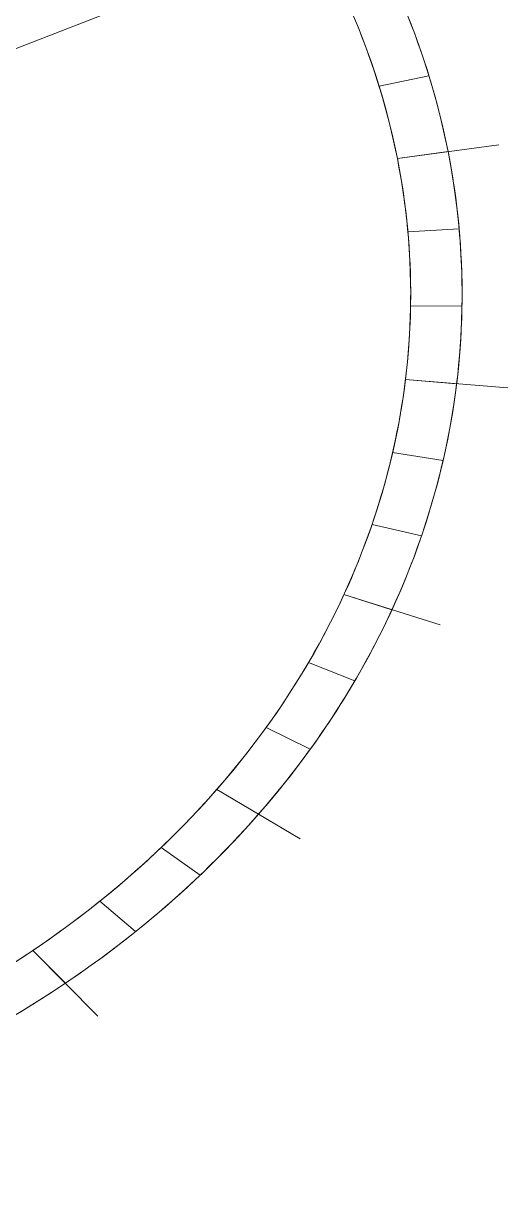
# Model space of a CAD drawing. Header units: millimetres. Extents: x -35445 to 232012, y -57203 to 42724.
# Drawn here: x 210141 to 232012, y -40911 to 11479 of the extents above; entities that cross this region are included whole.
import ezdxf

# ---------------------------------------------------------------- set-up
doc = ezdxf.new("R2010")
doc.units = ezdxf.units.MM

msp = doc.modelspace()

# ---------------------------------------------------------------- linework, layer by layer
at = {"color": 252, "lineweight": 9}
for p, q in [((227396, 17169), (203646, 7945)), ((226203, 8640), (228452, 9110)), ((227027, 5374), (231608, 5988)), ((227027, 5374), (229317, 5681)), ((229317, 5681), (227027, 5374)), ((227502, 2062), (229816, 2203)), ((227625, -1272), (229945, -1298)), ((229704, -4794), (227395, -4602)), ((227395, -4602), (229704, -4794)), ((227395, -4602), (232012, -4986)), ((226813, -7903), (229093, -8260)), ((225884, -11150), (228118, -11669)), ((226786, -14995), (224616, -14317)), ((224616, -14317), (226786, -14995)), ((224616, -14317), (228956, -15673)), ((223017, -17382), (225107, -18213)), ((221100, -20320), (223094, -21298)), ((220762, -24226), (218879, -23109)), ((218879, -23109), (220762, -24226)), ((218879, -23109), (222645, -25343)), ((216372, -25728), (218130, -26976)), ((213597, -28157), (215216, -29527)), ((212044, -31858), (210576, -30378)), ((210576, -30378), (212044, -31858)), ((210576, -30378), (213512, -33339))]:
    msp.add_line(p, q, dxfattribs=at)
for points in [[(225143, 11582, 0), (225297, 11202, 0), (225447, 10821, 0), (225592, 10439, 0), (225732, 10056, 0), (225867, 9671, 0), (225997, 9285, 0), (226122, 8899, 0), (226243, 8511, 0), (226358, 8122, 0), (226469, 7732, 0), (226574, 7341, 0), (226675, 6949, 0), (226770, 6557, 0), (226861, 6163, 0), (226946, 5769, 0), (227027, 5374, 0)], [(229317, 5681, 0), (229233, 6096, 0), (229143, 6510, 0), (229048, 6923, 0), (228948, 7335, 0), (228842, 7746, 0), (228731, 8157, 0), (228615, 8566, 0), (228494, 8974, 0), (228368, 9382, 0), (228236, 9788, 0), (228099, 10193, 0), (227957, 10597, 0), (227810, 10999, 0), (227658, 11401, 0), (227501, 11801, 0)], [(227027, 5374, 0), (227102, 4979, 0), (227173, 4583, 0), (227238, 4186, 0), (227299, 3789, 0), (227354, 3391, 0), (227404, 2993, 0), (227450, 2594, 0), (227490, 2195, 0), (227525, 1796, 0), (227555, 1396, 0), (227580, 996, 0), (227600, 596, 0), (227614, 196, 0), (227624, -205, 0), (227629, -605, 0), (227628, -1005, 0), (227623, -1406, 0), (227612, -1806, 0), (227596, -2206, 0), (227575, -2606, 0), (227549, -3006, 0), (227518, -3406, 0), (227482, -3805, 0), (227441, -4204, 0), (227395, -4602, 0)], [(229704, -4794, 0), (229752, -4376, 0), (229795, -3957, 0), (229833, -3538, 0), (229866, -3118, 0), (229893, -2698, 0), (229915, -2278, 0), (229932, -1858, 0), (229943, -1438, 0), (229949, -1017, 0), (229949, -597, 0), (229944, -176, 0), (229934, 244, 0), (229919, 664, 0), (229898, 1084, 0), (229872, 1504, 0), (229840, 1924, 0), (229803, 2343, 0), (229761, 2762, 0), (229714, 3180, 0), (229661, 3599, 0), (229603, 4016, 0), (229539, 4433, 0), (229471, 4850, 0), (229397, 5266, 0), (229317, 5681, 0)], [(227395, -4602, 0), (227343, -5000, 0), (227287, -5398, 0), (227226, -5795, 0), (227159, -6192, 0), (227088, -6588, 0), (227011, -6983, 0), (226930, -7378, 0), (226843, -7772, 0), (226751, -8165, 0), (226655, -8558, 0), (226553, -8949, 0), (226447, -9340, 0), (226335, -9730, 0), (226219, -10118, 0), (226098, -10506, 0), (225971, -10893, 0), (225840, -11278, 0), (225704, -11663, 0), (225563, -12046, 0), (225417, -12428, 0), (225267, -12808, 0), (225111, -13188, 0), (224951, -13566, 0), (224786, -13942, 0), (224616, -14317, 0)], [(226786, -14995, 0), (226964, -14601, 0), (227137, -14206, 0), (227306, -13809, 0), (227469, -13411, 0), (227627, -13011, 0), (227780, -12610, 0), (227928, -12207, 0), (228071, -11804, 0), (228209, -11399, 0), (228342, -10993, 0), (228469, -10586, 0), (228591, -10178, 0), (228708, -9769, 0), (228820, -9358, 0), (228927, -8947, 0), (229028, -8535, 0), (229124, -8122, 0), (229215, -7709, 0), (229301, -7294, 0), (229381, -6879, 0), (229456, -6463, 0), (229526, -6047, 0), (229591, -5630, 0), (229650, -5212, 0), (229704, -4794, 0)], [(224616, -14317, 0), (224441, -14691, 0), (224262, -15063, 0), (224078, -15434, 0), (223889, -15803, 0), (223695, -16170, 0), (223497, -16536, 0), (223294, -16899, 0), (223087, -17262, 0), (222875, -17622, 0), (222658, -17980, 0), (222437, -18337, 0), (222212, -18691, 0), (221982, -19044, 0), (221747, -19395, 0), (221508, -19743, 0), (221265, -20090, 0), (221017, -20434, 0), (220765, -20777, 0), (220508, -21117, 0), (220247, -21455, 0), (219982, -21790, 0), (219713, -22123, 0), (219439, -22454, 0), (219161, -22783, 0), (218879, -23109, 0)], [(220762, -24226, 0), (221058, -23884, 0), (221350, -23539, 0), (221637, -23191, 0), (221920, -22841, 0), (222199, -22489, 0), (222473, -22134, 0), (222742, -21777, 0), (223007, -21418, 0), (223267, -21056, 0), (223523, -20692, 0), (223774, -20326, 0), (224020, -19958, 0), (224261, -19588, 0), (224498, -19215, 0), (224730, -18841, 0), (224958, -18465, 0), (225180, -18086, 0), (225398, -17706, 0), (225611, -17324, 0), (225819, -16940, 0), (226022, -16555, 0), (226221, -16167, 0), (226414, -15778, 0), (226602, -15387, 0), (226786, -14995, 0)], [(218879, -23109, 0), (218593, -23433, 0), (218303, -23754, 0), (218009, -24072, 0), (217711, -24389, 0), (217408, -24702, 0), (217102, -25013, 0), (216792, -25321, 0), (216478, -25627, 0), (216160, -25930, 0), (215838, -26230, 0), (215512, -26527, 0), (215183, -26821, 0), (214850, -27113, 0), (214513, -27402, 0), (214173, -27687, 0), (213829, -27970, 0), (213481, -28250, 0), (213130, -28527, 0), (212775, -28801, 0), (212417, -29071, 0), (212056, -29339, 0), (211691, -29603, 0), (211323, -29865, 0), (210951, -30123, 0), (210576, -30378, 0)], [(212044, -31858, 0), (212438, -31591, 0), (212828, -31320, 0), (213215, -31045, 0), (213598, -30768, 0), (213977, -30487, 0), (214353, -30202, 0), (214726, -29915, 0), (215094, -29624, 0), (215459, -29330, 0), (215821, -29033, 0), (216178, -28733, 0), (216532, -28430, 0), (216881, -28124, 0), (217227, -27815, 0), (217569, -27503, 0), (217907, -27188, 0), (218241, -26870, 0), (218570, -26549, 0), (218896, -26225, 0), (219218, -25899, 0), (219535, -25570, 0), (219848, -25238, 0), (220157, -24903, 0), (220462, -24566, 0), (220762, -24226, 0)], [(210576, -30378, 0), (210198, -30629, 0), (209817, -30878, 0)], [(210027, -33145, 0), (210437, -32895, 0), (210844, -32641, 0), (211247, -32383, 0), (211647, -32123, 0), (212044, -31858, 0)]]:
    msp.add_polyline3d(points, dxfattribs=at)
for start_param, end_param in [(0.161265, 1.875222), (4.712728, 6.444451)]:
    msp.add_ellipse((181219, -765), major_axis=(48731, 0), ratio=0.823831, start_param=start_param, end_param=end_param, dxfattribs=at)
at = {"color": 27, "lineweight": 9}
for start_param, end_param in [(0.161265, 1.995949), (4.739247, 6.444451)]:
    msp.add_ellipse((181219, -765), major_axis=(46411, 0), ratio=0.823831, start_param=start_param, end_param=end_param, dxfattribs=at)

doc.saveas('drawing.dxf')
